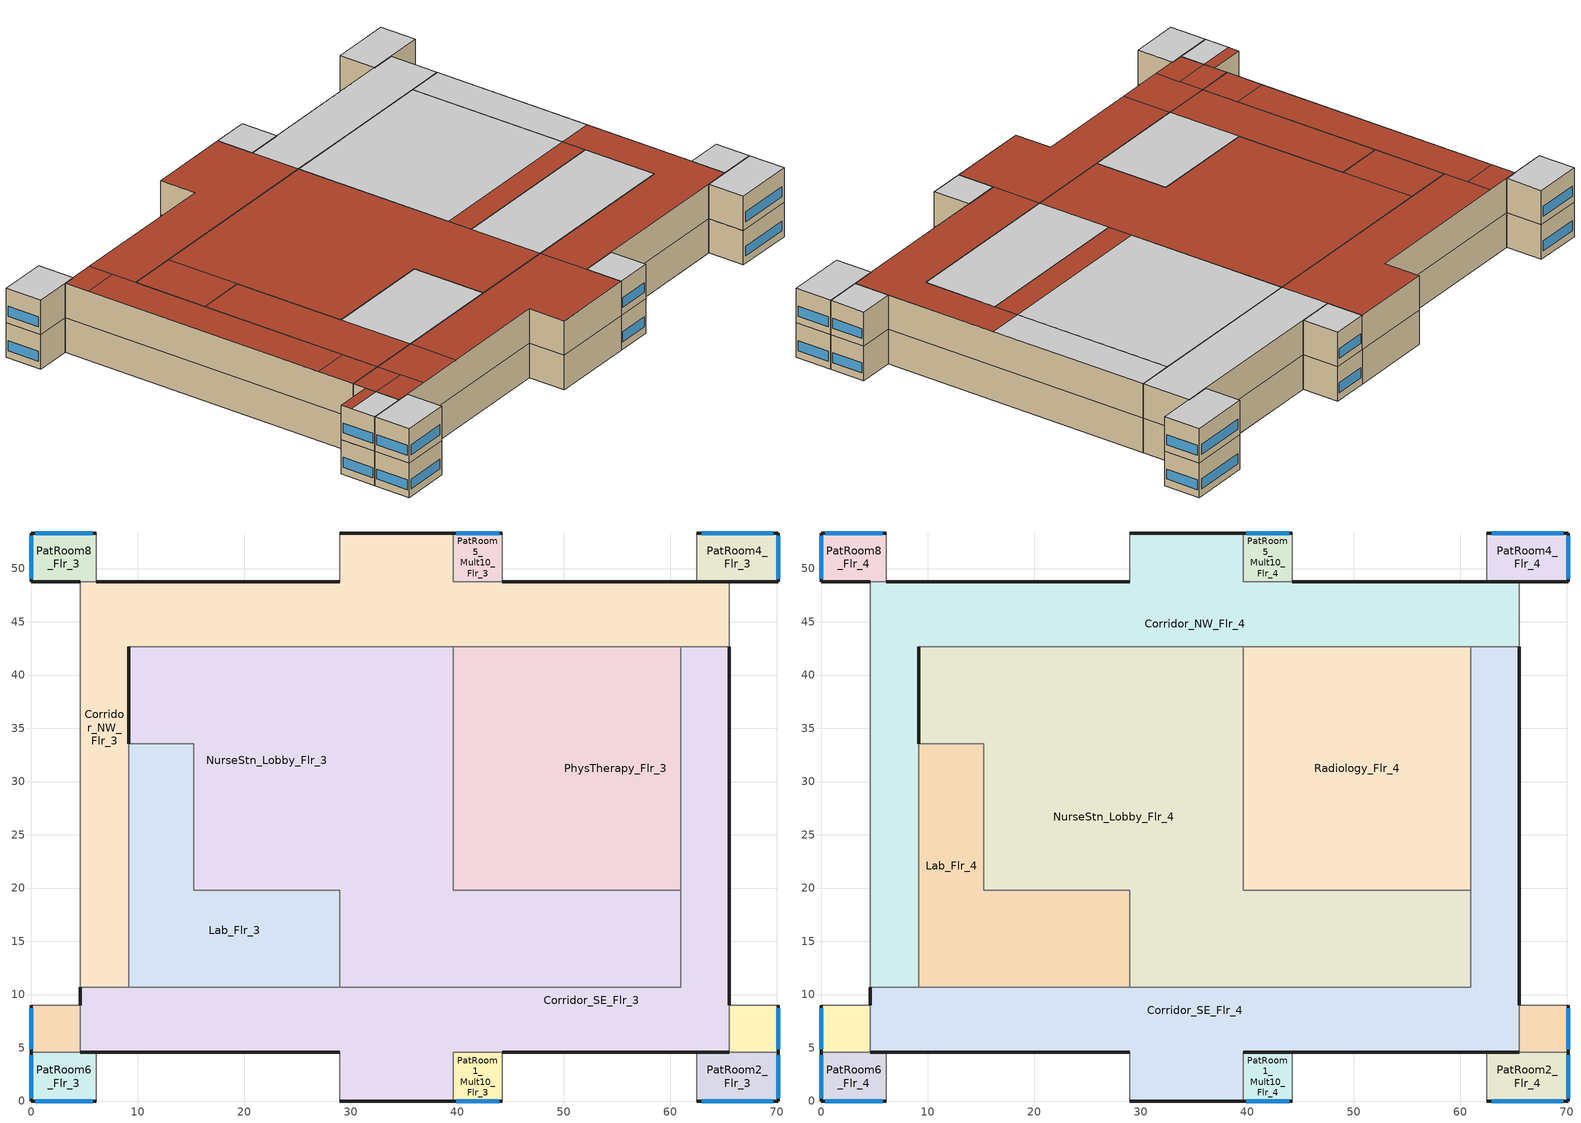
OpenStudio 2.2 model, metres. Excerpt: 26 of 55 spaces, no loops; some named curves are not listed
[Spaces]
PatRoom5_Mult10_Flr_3
 floor adiabatic (Floor Adiabatic construction): 44.2,53.34 44.2,48.77 39.62,48.77 39.62,53.34 z8.54
 wall outside: 44.2,53.34 39.62,53.34 z8.54:12.8
 wall to Corridor_NW_Flr_3: 39.62,53.34 39.62,48.77 z8.54:12.8
 wall adiabatic (Wall Adiabatic construction): 39.62,48.77 44.2,48.77 44.2,53.34 z8.54:12.8
 window: 43.92,53.34 39.9,53.34 z9.45:10.67
Corridor_SE_Flr_3
 floor adiabatic (Floor Adiabatic construction): 39.62,10.67 39.62,0 28.96,0 28.96,4.57 28.96,10.67 z8.54
 floor ground: 65.53,16.76 65.53,4.57 44.2,4.57 39.62,4.57 39.62,10.67 60.96,10.67 60.96,16.76 z8.54; 28.96,10.67 28.96,4.57 6.1,4.57 4.57,4.57 4.57,10.67 z8.54; 65.53,42.67 65.53,41.15 60.96,41.15 60.96,42.67 z8.54; 65.53,41.15 65.53,16.76 60.96,16.76 60.96,41.15 z8.54
 wall outside: 28.96,0 39.62,0 / 65.53,8.99 65.53,42.67 / 6.1,4.57 28.96,4.57 / 4.57,10.67 4.57,8.99 / 44.2,4.57 62.48,4.57 65.53,4.57 z8.54:12.8
 wall adiabatic (Wall Adiabatic construction): 4.57,8.99 4.57,4.57 6.1,4.57 / 65.53,4.57 65.53,8.99 / 39.62,4.57 44.2,4.57 / 28.96,4.57 28.96,0 z8.54:12.8
 wall to Corridor_NW_Flr_3: 65.53,42.67 60.96,42.67 / 9.14,10.67 4.57,10.67 z8.54:12.8
 wall to NurseStn_Lobby_Flr_3: 60.96,19.81 60.96,10.67 28.96,10.67 z8.54:12.8
 wall to PhysTherapy_Flr_3: 60.96,42.67 60.96,19.81 z8.54:12.8
 wall to PatRoom1_Mult10_Flr_3: 39.62,0 39.62,4.57 z8.54:12.8
 wall to Lab_Flr_3: 28.96,10.67 9.14,10.67 z8.54:12.8
PatRoom1_Mult10_Flr_3
 floor adiabatic (Floor Adiabatic construction): 44.2,4.57 44.2,0 39.62,0 39.62,4.57 z8.54
 wall outside: 39.62,0 44.2,0 z8.54:12.8
 wall adiabatic (Wall Adiabatic construction): 44.2,0 44.2,4.57 39.62,4.57 z8.54:12.8
 window: 39.9,0 43.92,0 z9.45:10.67
PatRoom6_Flr_3
 floor adiabatic (Floor Adiabatic construction): 6.1,4.57 6.1,0 0,0 0,4.57 z8.54
 wall outside: 0,4.57 0,0 6.1,0 / 6.1,4.57 4.57,4.57 z8.54:12.8
 wall adiabatic (Wall Adiabatic construction): 4.57,4.57 0,4.57 / 6.1,0 6.1,4.57 z8.54:12.8
 window: 0.37,0 5.73,0 / 0,4.3 0,0.27 z9.45:10.67
PatRoom4_Flr_3
 floor adiabatic (Floor Adiabatic construction): 70.1,53.34 70.1,48.77 65.53,48.77 62.48,48.77 62.48,53.34 z8.54
 wall outside: 65.53,48.77 70.1,48.77 70.1,53.34 62.48,53.34 z8.54:12.8
 wall adiabatic (Wall Adiabatic construction): 62.48,53.34 62.48,48.77 65.53,48.77 z8.54:12.8
 window: 69.65,53.34 62.94,53.34 / 70.1,49.04 70.1,53.07 z9.45:10.67
PatRoom7_Mult10_Flr_3
 floor adiabatic (Floor Adiabatic construction): 4.57,8.99 4.57,4.57 0,4.57 0,8.99 z8.54
 wall outside: 0,8.99 0,4.57 z8.54:12.8
 wall adiabatic (Wall Adiabatic construction): 0,4.57 4.57,4.57 4.57,8.99 0,8.99 z8.54:12.8
 window: 0,8.73 0,4.84 z9.45:10.67
PatRoom2_Flr_3
 floor adiabatic (Floor Adiabatic construction): 70.1,4.57 70.1,0 62.48,0 62.48,4.57 65.53,4.57 z8.54
 wall outside: 62.48,0 70.1,0 70.1,4.57 / 65.53,4.57 62.48,4.57 z8.54:12.8
 wall adiabatic (Wall Adiabatic construction): 62.48,4.57 62.48,0 / 70.1,4.57 65.53,4.57 z8.54:12.8
 window: 70.1,0.27 70.1,4.3 / 62.94,0 69.65,0 z9.45:10.67
Corridor_NW_Flr_3
 floor adiabatic (Floor Adiabatic construction): 65.53,48.77 65.53,47.24 60.96,47.24 60.96,48.77 z8.54
 floor ground: 39.62,53.34 39.62,42.67 28.96,42.67 28.96,53.34 z8.54; 48.77,47.24 48.77,42.67 39.62,42.67 39.62,47.24 z8.54; 28.96,48.77 28.96,42.67 9.14,42.67 9.14,21.34 4.57,21.34 4.57,48.77 z8.54; 60.96,48.77 60.96,42.67 48.77,42.67 48.77,47.24 48.77,48.77 z8.54; 48.77,48.77 48.77,47.24 39.62,47.24 39.62,48.77 z8.54; 65.53,47.24 65.53,42.67 60.96,42.67 60.96,47.24 z8.54; 9.14,21.34 9.14,10.67 4.57,10.67 4.57,21.34 z8.54
 wall outside: 9.14,33.58 9.14,42.67 / 39.62,53.34 28.96,53.34 / 28.96,48.77 6.1,48.77 / 65.53,48.77 62.48,48.77 44.2,48.77 z8.54:12.8
 wall to NurseStn_Lobby_Flr_3: 9.14,42.67 39.62,42.67 z8.54:12.8
 wall adiabatic (Wall Adiabatic construction): 44.2,48.77 39.62,48.77 / 28.96,53.34 28.96,48.77 / 65.53,42.67 65.53,48.77 / 6.1,48.77 4.57,48.77 4.57,10.67 z8.54:12.8
 wall to PhysTherapy_Flr_3: 39.62,42.67 60.96,42.67 z8.54:12.8
 wall to Lab_Flr_3: 9.14,10.67 9.14,33.58 z8.54:12.8
PatRoom8_Flr_3
 floor to IC_PatRoom2_Flr_2: 6.1,53.34 6.1,48.77 0,48.77 0,53.34 z8.54
 wall outside: 6.1,53.34 0,53.34 0,48.77 4.57,48.77 z8.54:12.8
 wall adiabatic (Wall Adiabatic construction): 4.57,48.77 6.1,48.77 6.1,53.34 z8.54:12.8
 window: 5.73,53.34 0.37,53.34 / 0,53.07 0,49.04 z9.45:10.67
Lab_Flr_3
 floor adiabatic (Floor Adiabatic construction): 15.24,33.53 15.24,21.34 9.14,21.34 9.14,33.53 z8.54
 floor ground: 15.24,21.34 15.24,19.81 28.96,19.81 28.96,10.67 9.14,10.67 9.14,21.34 z8.54
 wall to NurseStn_Lobby_Flr_3: 28.96,10.67 28.96,19.81 15.24,19.81 15.24,33.53 9.14,33.53 z8.54:12.8
PhysTherapy_Flr_3
 floor adiabatic (Floor Adiabatic construction): 48.77,42.67 48.77,22.86 39.62,22.86 39.62,42.67 z8.54
 floor ground: 60.96,42.67 60.96,19.81 39.62,19.81 39.62,22.86 48.77,22.86 48.77,42.67 z8.54
 wall to NurseStn_Lobby_Flr_3: 39.62,42.67 39.62,19.81 60.96,19.81 z8.54:12.8
NurseStn_Lobby_Flr_3
 floor adiabatic (Floor Adiabatic construction): 39.62,42.67 39.62,10.67 28.96,10.67 28.96,19.81 28.96,42.67 z8.54
 floor ground: 60.96,19.81 60.96,10.67 39.62,10.67 39.62,19.81 z8.54; 28.96,42.67 28.96,21.34 15.24,21.34 15.24,33.53 9.14,33.53 9.14,42.67 z8.54; 28.96,21.34 28.96,19.81 15.24,19.81 15.24,21.34 z8.54
 wall outside: 9.14,42.67 9.14,33.58 9.14,33.53 z8.54:12.8
PatRoom3_Mult10_Flr_3
 floor adiabatic (Floor Adiabatic construction): 70.1,8.99 70.1,4.57 65.53,4.57 65.53,8.99 z8.54
 wall outside: 70.1,4.57 70.1,8.99 z8.54:12.8
 wall adiabatic (Wall Adiabatic construction): 70.1,8.99 65.53,8.99 65.53,4.57 70.1,4.57 z8.54:12.8
 window: 70.1,4.84 70.1,8.73 z9.45:10.67
Corridor_NW_Flr_4
 floor to Corridor_NW_Flr_3: 39.62,53.34 39.62,48.77 65.53,48.77 65.53,42.67 9.14,42.67 9.14,10.67 4.57,10.67 4.57,48.77 28.96,48.77 28.96,53.34 z12.8
 wall outside: 9.14,33.58 9.14,42.67 / 39.62,53.34 28.96,53.34 / 65.53,48.77 62.48,48.77 44.2,48.77 / 28.96,48.77 6.1,48.77 z12.8:17.07
 wall adiabatic (Wall Adiabatic construction): 65.53,42.67 65.53,48.77 / 44.2,48.77 39.62,48.77 / 6.1,48.77 4.57,48.77 4.57,10.67 / 28.96,53.34 28.96,48.77 z12.8:17.07
 wall to Corridor_SE_Flr_4: 4.57,10.67 9.14,10.67 / 60.96,42.67 65.53,42.67 z12.8:17.07
 wall to NurseStn_Lobby_Flr_4: 9.14,42.67 39.62,42.67 z12.8:17.07
 wall to Lab_Flr_4: 9.14,10.67 9.14,33.58 z12.8:17.07
 wall to Radiology_Flr_4: 39.62,42.67 60.96,42.67 z12.8:17.07
 wall to PatRoom5_Mult10_Flr_4: 39.62,48.77 39.62,53.34 z12.8:17.07
 ceiling adiabatic (Floor Adiabatic construction): 65.53,42.67 65.53,48.77 44.2,48.77 39.62,48.77 39.62,42.67 z17.07
 roof outside: 39.62,42.67 39.62,53.34 28.96,53.34 28.96,48.77 9.14,48.77 9.14,42.67 z17.07; 9.14,10.67 9.14,15.24 4.57,15.24 4.57,10.67 z17.07; 9.14,45.72 9.14,48.77 4.57,48.77 4.57,45.72 z17.07; 9.14,15.24 9.14,45.72 4.57,45.72 4.57,15.24 z17.07
NurseStn_Lobby_Flr_4
 floor to NurseStn_Lobby_Flr_3: 39.62,42.67 39.62,19.81 60.96,19.81 60.96,10.67 28.96,10.67 28.96,19.81 15.24,19.81 15.24,33.53 9.14,33.53 9.14,42.67 z12.8
 wall outside: 9.14,42.67 9.14,33.58 9.14,33.53 z12.8:17.07
 wall to Lab_Flr_4: 9.14,33.53 15.24,33.53 15.24,19.81 28.96,19.81 28.96,10.67 z12.8:17.07
 wall to Radiology_Flr_4: 60.96,19.81 39.62,19.81 39.62,42.67 z12.8:17.07
 wall to Corridor_SE_Flr_4: 28.96,10.67 60.96,10.67 60.96,19.81 z12.8:17.07
 ceiling adiabatic (Floor Adiabatic construction): 60.96,10.67 60.96,19.81 39.62,19.81 39.62,10.67 z17.07
 roof outside: 39.62,10.67 39.62,42.67 15.24,42.67 15.24,19.81 28.96,19.81 28.96,10.67 z17.07; 15.24,33.53 15.24,42.67 9.14,42.67 9.14,33.53 z17.07
PatRoom3_Mult10_Flr_4
 floor to PatRoom3_Mult10_Flr_3: 70.1,8.99 70.1,4.57 65.53,4.57 65.53,8.99 z12.8
 wall outside: 70.1,4.57 70.1,8.99 z12.8:17.07
 wall adiabatic (Wall Adiabatic construction): 70.1,8.99 65.53,8.99 65.53,4.57 70.1,4.57 z12.8:17.07
 window: 70.1,4.84 70.1,8.73 z13.72:14.94
 ceiling adiabatic (Floor Adiabatic construction): 70.1,4.57 70.1,8.99 65.53,8.99 65.53,4.57 z17.07
PatRoom6_Flr_4
 floor to PatRoom6_Flr_3: 6.1,4.57 6.1,0 0,0 0,4.57 z12.8
 wall outside: 0,4.57 0,0 6.1,0 / 6.1,4.57 4.57,4.57 z12.8:17.07
 wall adiabatic (Wall Adiabatic construction): 4.57,4.57 0,4.57 / 6.1,0 6.1,4.57 z12.8:17.07
 window: 0.37,0 5.73,0 / 0,4.3 0,0.27 z13.72:14.94
 ceiling adiabatic (Floor Adiabatic construction): 6.1,0 6.1,4.57 0,4.57 0,0 z17.07
Radiology_Flr_4
 floor to PhysTherapy_Flr_3: 60.96,42.67 60.96,19.81 39.62,19.81 39.62,42.67 z12.8
 wall to Corridor_SE_Flr_4: 60.96,19.81 60.96,42.67 z12.8:17.07
 ceiling adiabatic (Floor Adiabatic construction): 60.96,22.86 60.96,42.67 39.62,42.67 39.62,22.86 z17.07
 roof outside: 60.96,19.81 60.96,22.86 39.62,22.86 39.62,19.81 z17.07
PatRoom5_Mult10_Flr_4
 floor to PatRoom5_Mult10_Flr_3: 44.2,53.34 44.2,48.77 39.62,48.77 39.62,53.34 z12.8
 wall outside: 44.2,53.34 39.62,53.34 z12.8:17.07
 wall adiabatic (Wall Adiabatic construction): 39.62,48.77 44.2,48.77 44.2,53.34 z12.8:17.07
 window: 43.92,53.34 39.9,53.34 z13.72:14.94
 ceiling adiabatic (Floor Adiabatic construction): 44.2,48.77 44.2,53.34 39.62,53.34 39.62,48.77 z17.07
Corridor_SE_Flr_4
 floor to Corridor_SE_Flr_3: 65.53,42.67 65.53,4.57 39.62,4.57 39.62,0 28.96,0 28.96,4.57 4.57,4.57 4.57,10.67 60.96,10.67 60.96,42.67 z12.8
 wall outside: 28.96,0 39.62,0 / 6.1,4.57 28.96,4.57 / 4.57,10.67 4.57,8.99 / 65.53,8.99 65.53,42.67 / 39.62,4.57 44.2,4.57 62.48,4.57 z12.8:17.07
 wall adiabatic (Wall Adiabatic construction): 4.57,8.99 4.57,4.57 6.1,4.57 / 62.48,4.57 65.53,4.57 65.53,8.99 / 28.96,4.57 28.96,0 z12.8:17.07
 wall to PatRoom1_Mult10_Flr_4: 39.62,0 39.62,4.57 z12.8:17.07
 wall to Lab_Flr_4: 28.96,10.67 9.14,10.67 z12.8:17.07
 ceiling adiabatic (Floor Adiabatic construction): 65.53,22.86 65.53,42.67 60.96,42.67 60.96,22.86 z17.07
 roof outside: 65.53,4.57 65.53,22.86 60.96,22.86 60.96,10.67 39.62,10.67 39.62,4.57 z17.07; 39.62,0 39.62,10.67 15.24,10.67 15.24,4.57 28.96,4.57 28.96,0 z17.07; 9.14,4.57 9.14,7.62 4.57,7.62 4.57,4.57 z17.07; 15.24,4.57 15.24,10.67 9.14,10.67 9.14,4.57 z17.07; 9.14,7.62 9.14,10.67 4.57,10.67 4.57,7.62 z17.07
PatRoom8_Flr_4
 floor to PatRoom8_Flr_3: 6.1,53.34 6.1,48.77 0,48.77 0,53.34 z12.8
 wall outside: 6.1,53.34 0,53.34 0,48.77 4.57,48.77 z12.8:17.07
 wall adiabatic (Wall Adiabatic construction): 4.57,48.77 6.1,48.77 6.1,53.34 z12.8:17.07
 window: 0,53.07 0,49.04 / 5.73,53.34 0.37,53.34 z13.72:14.94
 ceiling adiabatic (Floor Adiabatic construction): 6.1,48.77 6.1,53.34 0,53.34 0,48.77 z17.07
PatRoom4_Flr_4
 floor to PatRoom4_Flr_3: 70.1,53.34 70.1,48.77 62.48,48.77 62.48,53.34 z12.8
 wall outside: 65.53,48.77 70.1,48.77 70.1,53.34 62.48,53.34 z12.8:17.07
 wall adiabatic (Wall Adiabatic construction): 62.48,53.34 62.48,48.77 65.53,48.77 z12.8:17.07
 window: 70.1,49.04 70.1,53.07 / 69.65,53.34 62.94,53.34 z13.72:14.94
 ceiling adiabatic (Floor Adiabatic construction): 70.1,48.77 70.1,53.34 62.48,53.34 62.48,48.77 z17.07
PatRoom7_Mult10_Flr_4
 floor to PatRoom7_Mult10_Flr_3: 4.57,8.99 4.57,4.57 0,4.57 0,8.99 z12.8
 wall outside: 0,8.99 0,4.57 z12.8:17.07
 wall adiabatic (Wall Adiabatic construction): 0,4.57 4.57,4.57 4.57,8.99 0,8.99 z12.8:17.07
 window: 0,8.73 0,4.84 z13.72:14.94
 ceiling adiabatic (Floor Adiabatic construction): 4.57,4.57 4.57,7.62 0,7.62 0,4.57 z17.07
 roof outside: 4.57,7.62 4.57,8.99 0,8.99 0,7.62 z17.07
PatRoom1_Mult10_Flr_4
 floor to PatRoom1_Mult10_Flr_3: 44.2,4.57 44.2,0 39.62,0 39.62,4.57 z12.8
 wall outside: 39.62,0 44.2,0 z12.8:17.07
 wall adiabatic (Wall Adiabatic construction): 44.2,0 44.2,4.57 39.62,4.57 z12.8:17.07
 window: 39.9,0 43.92,0 z13.72:14.94
 ceiling adiabatic (Floor Adiabatic construction): 44.2,0 44.2,4.57 39.62,4.57 39.62,0 z17.07
PatRoom2_Flr_4
 floor to PatRoom2_Flr_3: 70.1,4.57 70.1,0 62.48,0 62.48,4.57 z12.8
 wall outside: 62.48,0 70.1,0 70.1,4.57 / 65.53,4.57 62.48,4.57 z12.8:17.07
 wall adiabatic (Wall Adiabatic construction): 70.1,4.57 65.53,4.57 / 62.48,4.57 62.48,0 z12.8:17.07
 window: 62.94,0 69.65,0 / 70.1,0.27 70.1,4.3 z13.72:14.94
 ceiling adiabatic (Floor Adiabatic construction): 70.1,0 70.1,4.57 62.48,4.57 62.48,0 z17.07
Lab_Flr_4
 floor to Lab_Flr_3: 15.24,33.53 15.24,19.81 28.96,19.81 28.96,10.67 9.14,10.67 9.14,33.53 z12.8
 ceiling adiabatic (Floor Adiabatic construction): 28.96,10.67 28.96,19.81 15.24,19.81 15.24,10.67 z17.07
 roof outside: 15.24,10.67 15.24,19.81 15.24,33.53 9.14,33.53 9.14,10.67 z17.07
[ClimateZones]
Climate Zone Institution Name 1=ASHRAE; Climate Zone Document Name 1=ANSI/ASHRAE Standard 169; Climate Zone Document Year 1=2006; Climate Zone Value 1=1A; Climate Zone Institution Name 2=CEC; Climate Zone Document Name 2=California Climate Zone Descriptions; Climate Zone Document Year 2=1995
[Building]
-Hospital-ASHRAE 169-2006-1A created: 2017-11-09 21:50:40 +0000: Default Construction Set=90.1-2013 - Hospital - ASHRAE 169-2006-1A; Standards Number of Stories=6; Standards Number of Above Ground Stories=1; Standards Building Type=Hospital
[Site]
Miami Intl Ap_FL_USA: Latitude {deg}=25.82; Longitude {deg}=-80.3; Time Zone {hr}=-5; Elevation {m}=11; Terrain=City
[Site:WaterMainsTemperature]
Calculation Method=Correlation; Annual Average Outdoor Air Temperature {C}=24.4917; Maximum Difference In Monthly Average Outdoor Air Temperatures {deltaC}=8.7
[SizingPeriod:DesignDay] Barometric Pressure {Pa}=101193; Sky Clearness=0; Rain Indicator=0; Snow Indicator=0; Day of Month=21; Daylight Saving Time Indicator=0; Humidity Indicating Type=Wetbulb; Dry-Bulb Temperature Range Modifier Type=DefaultMultipliers
Name | Maximum Dry-Bulb Temperature {C} | Daily Dry-Bulb Temperature Range {deltaC} | Humidity Indicating Conditions at Maximum Dry-Bulb | Wind Speed {m/s} | Wind Direction {deg} | Month | Day Type | Solar Model Indicator | ASHRAE Taub | ASHRAE Taud
Miami Intl Ap Ann Htg 99.6% Condns DB | 8.7 | 0 | 8.7 | 3.8 | 340 | 1 | WinterDesignDay | ASHRAEClearSky
Miami Intl Ap Ann Clg .4% Condns DB=>MWB | 33.2 | 6.7 | 25.3 | 4.5 | 140 | 7 | SummerDesignDay | ASHRAETau | 0.528 | 1.905
[Site:GroundTemperature:BuildingSurface]
19.527, 19.502, 19.536, 19.598, 20.002, 21.64, 22.225, 22.375, 21.449, 20.121, 19.802, 19.633
[Material:NoMass] Thermal Absorptance=0.9; Solar Absorptance=0.7
Name | Roughness | Thermal Resistance {m2-K/W} | Visible Absorptance
CP02 CARPET PAD | VeryRough | 0.21648 | 0.8
Nonres_Floor_Insulation | MediumSmooth | 2.88292 | 0.7
Typical Insulation R-0.54; Typical Insulation R-0.54 1 | Smooth | 0.0945033 | 0.7
Typical Carpet Pad | Smooth | 0.21648 | 0.8
Typical Insulation R-19.72 | Smooth | 3.4722 | 0.7
Typical Insulation R-0.58; Typical Insulation R-0.58 1 | Smooth | 0.101875 | 0.7
Typical Insulation R-24.52 | Smooth | 4.31889 | 0.7
[Material]
Name | Roughness | Thickness {m} | Conductivity {W/m-K} | Density {kg/m3} | Specific Heat {J/kg-K} | Thermal Absorptance | Solar Absorptance | Visible Absorptance
100mm Normalweight concrete floor | MediumSmooth | 0.1016 | 2.31 | 2322 | 832
G01 13mm gypsum board | Smooth | 0.0127 | 0.16 | 800 | 1090 | 0.9 | 0.7 | 0.5
4 in. Normalweight Concrete Floor | MediumRough | 0.1016 | 2.31 | 2322 | 832 | 0.9 | 0.7 | 0.7
1IN Stucco | Smooth | 0.0253 | 0.6918 | 1858 | 837 | 0.9 | 0.7 | 0.92
8IN CONCRETE HW RefBldg | Rough | 0.2032 | 1.311 | 2240 | 836.8 | 0.9 | 0.7 | 0.7
1/2IN Gypsum | Smooth | 0.0127 | 0.16 | 784.9 | 830 | 0.9 | 0.4 | 0.4
Roof Membrane - Highly Reflective | VeryRough | 0.0095 | 0.16 | 1121.29 | 1460 | 0.75 | 0.45 | 0.7
Metal Roof Surface; F08 Metal surface | Smooth | 0.0008 | 45.28 | 7824 | 500 | 0.9 | 0.7 | 0.7
8 in. Normalweight Concrete Floor | MediumRough | 0.2032 | 2.31 | 2322 | 832 | 0.9 | 0.7 | 0.7
8 in. Concrete Block Basement Wall | MediumRough | 0.2032 | 1.326 | 1842 | 912 | 0.9 | 0.7 | 0.7
G05 25mm wood | MediumSmooth | 0.0254 | 0.15 | 608 | 1630 | 0.9 | 0.5 | 0.5
Std Wood 6inch | MediumSmooth | 0.15 | 0.12 | 540 | 1210 | 0.9 | 0.7 | 0.7
[Construction]
Floor Adiabatic construction: CP02 CARPET PAD, 100mm Normalweight concrete floor, Nonres_Floor_Insulation
Wall Adiabatic construction; Typical Interior Wall: G01 13mm gypsum board, G01 13mm gypsum board
Typical Insulated Exterior Mass Floor R-3.11: Typical Insulation R-0.54, 4 in. Normalweight Concrete Floor, Typical Carpet Pad
Typical Insulated Exterior Mass Wall: 1IN Stucco, 8IN CONCRETE HW RefBldg, Typical Insulation R-19.72, 1/2IN Gypsum
Typical IEAD Roof - Highly Reflective R-20.83: Roof Membrane - Highly Reflective, Typical Insulation R-19.72, Metal Roof Surface
Typical Interior Floor: 100mm Normalweight concrete floor, CP02 CARPET PAD
Typical Interior Ceiling: CP02 CARPET PAD, 100mm Normalweight concrete floor
Typical Insulated Carpeted 8in Slab Floor: 8 in. Normalweight Concrete Floor, Typical Carpet Pad
Typical Insulated Basement Mass Wall: 8 in. Concrete Block Basement Wall
U 0.60 SHGC 0.25 Dbl 2.5mm air: Glass_2175_LayerAvg, Gap_1_W_0_0025, Glass_2022F_LayerAvg
Typical Insulated Metal Door R-1.43: F08 Metal surface, Typical Insulation R-0.58
Typical Overhead Door: Typical Insulation R-0.54 1
U 0.75 SHGC 0.35 Simple Glazing Skylight: U 0.75 SHGC 0.35 Simple Glazing
Typical Interior Window: Clear 3mm
Typical Interior Door; Typical Interior Partition: G05 25mm wood
Typical Insulated Exterior Mass Floor R-3.11 1: Typical Insulation R-0.54 1, 4 in. Normalweight Concrete Floor, Typical Carpet Pad
Typical IEAD Roof - Highly Reflective R-25.64: Roof Membrane - Highly Reflective, Typical Insulation R-24.52, Metal Roof Surface
Typical Insulated Metal Door R-1.43 1: F08 Metal surface, Typical Insulation R-0.58 1
InteriorFurnishings: Std Wood 6inch
[DefaultConstructionSet] Interior Partition Construction=Typical Interior Partition
Name | Default Exterior Surface Constructions | Default Interior Surface Constructions | Default Ground Contact Surface Constructions | Default Exterior SubSurface Constructions | Default Interior SubSurface Constructions
90.1-2013 - Hospital - ASHRAE 169-2006-1A | Default Surface Constructions 1 | Default Surface Constructions 2 | Default Surface Constructions 3 | Default Sub Surface Constructions 1 | Default Sub Surface Constructions 2
90.1-2013 - Hospital - PatRoom - ASHRAE 169-2006-1A | Default Surface Constructions 4 | Default Surface Constructions 5 | Default Surface Constructions 6 | Default Sub Surface Constructions 3 | Default Sub Surface Constructions 4
[DefaultSurfaceConstructions]
Name | Floor Construction | Wall Construction | Roof Ceiling Construction
Default Surface Constructions 1 | Typical Insulated Exterior Mass Floor R-3.11 | Typical Insulated Exterior Mass Wall | Typical IEAD Roof - Highly Reflective R-20.83
Default Surface Constructions 2; Default Surface Constructions 5 | Typical Interior Floor | Typical Interior Wall | Typical Interior Ceiling
Default Surface Constructions 3; Default Surface Constructions 6 | Typical Insulated Carpeted 8in Slab Floor | Typical Insulated Basement Mass Wall
Default Surface Constructions 4 | Typical Insulated Exterior Mass Floor R-3.11 1 | Typical Insulated Exterior Mass Wall | Typical IEAD Roof - Highly Reflective R-25.64
[DefaultSubSurfaceConstructions]
Name | Fixed Window Construction | Operable Window Construction | Door Construction | Overhead Door Construction | Skylight Construction | Tubular Daylight Dome Construction | Tubular Daylight Diffuser Construction
Default Sub Surface Constructions 1 | U 0.60 SHGC 0.25 Dbl 2.5mm air | U 0.60 SHGC 0.25 Dbl 2.5mm air | Typical Insulated Metal Door R-1.43 | Typical Overhead Door | U 0.75 SHGC 0.35 Simple Glazing Skylight | Typical Interior Window | Typical Interior Window
Default Sub Surface Constructions 2; Default Sub Surface Constructions 4 | Typical Interior Window | Typical Interior Window | Typical Interior Door
Default Sub Surface Constructions 3 | U 0.60 SHGC 0.25 Dbl 2.5mm air | U 0.60 SHGC 0.25 Dbl 2.5mm air | Typical Insulated Metal Door R-1.43 1 | Typical Overhead Door | U 0.75 SHGC 0.35 Simple Glazing Skylight | Typical Interior Window | Typical Interior Window
[WindowMaterial:Glazing] Optical Data Type=SpectralAverage; Infrared Transmittance at Normal Incidence=0; Back Side Infrared Hemispherical Emissivity=0.84; Dirt Correction Factor for Solar and Visible Transmittance=1; Solar Diffusing=No
Name | Thickness {m} | Solar Transmittance at Normal Incidence | Front Side Solar Reflectance at Normal Incidence | Back Side Solar Reflectance at Normal Incidence | Visible Transmittance at Normal Incidence | Front Side Visible Reflectance at Normal Incidence | Back Side Visible Reflectance at Normal Incidence | Front Side Infrared Hemispherical Emissivity | Conductivity {W/m-K}
Glass_2175_LayerAvg | 0.0086 | 0.167758 | 0.217606 | 0.437978 | 0.416044 | 0.078729 | 0.10654 | 0.84 | 1
Glass_2022F_LayerAvg | 0.0039 | 0.355897 | 0.394095 | 0.265645 | 0.677694 | 0.042734 | 0.05547 | 0.046 | 1
Clear 3mm | 0.003 | 0.837 | 0.075 | 0.075 | 0.898 | 0.081 | 0.081 | 0.84 | 0.9
[WindowMaterial:Gas]
Gap_1_W_0_0025: Gas Type=Air; Thickness {m}=0.0025
[WindowMaterial:SimpleGlazingSystem]
U 0.75 SHGC 0.35 Simple Glazing: U-Factor {W/m2-K}=4.2587; Solar Heat Gain Coefficient=0.35; Visible Transmittance=0.23
[Space] Part of Total Floor Area=Yes
Name | Space Type | Building Story | Thermal Zone
Corridor_NW_Flr_4 | Hospital Corridor | Building Story 5 | Corridor_NW_Flr_4 ZN
NurseStn_Lobby_Flr_4 | Hospital NurseStn | Building Story 5 | NurseStn_Lobby_Flr_4 ZN
PatRoom5_Mult10_Flr_3 | Hospital PatRoom | Building Story 4 | PatRoom5_Mult10_Flr_3 ZN
PatRoom3_Mult10_Flr_4 | Hospital PatRoom | Building Story 5 | PatRoom3_Mult10_Flr_4 ZN
NurseStn_Lobby_Flr_3 | Hospital NurseStn | Building Story 4 | NurseStn_Lobby_Flr_3 ZN
PatRoom6_Flr_4 | Hospital PatRoom | Building Story 5 | PatRoom6_Flr_4 ZN
Corridor_SE_Flr_3 | Hospital Corridor | Building Story 4 | Corridor_SE_Flr_3 ZN
PatRoom1_Mult10_Flr_3 | Hospital PatRoom | Building Story 4 | PatRoom1_Mult10_Flr_3 ZN
Radiology_Flr_4 | Hospital Radiology | Building Story 5 | Radiology_Flr_4 ZN
PatRoom8_Flr_3 | Hospital PatRoom | Building Story 4 | PatRoom8_Flr_3 ZN
PatRoom5_Mult10_Flr_4 | Hospital PatRoom | Building Story 5 | PatRoom5_Mult10_Flr_4 ZN
PatRoom6_Flr_3 | Hospital PatRoom | Building Story 4 | PatRoom6_Flr_3 ZN
PatRoom4_Flr_3 | Hospital PatRoom | Building Story 4 | PatRoom4_Flr_3 ZN
PatRoom3_Mult10_Flr_3 | Hospital PatRoom | Building Story 4 | PatRoom3_Mult10_Flr_3 ZN
Corridor_SE_Flr_4 | Hospital Corridor | Building Story 5 | Corridor_SE_Flr_4 ZN
PatRoom7_Mult10_Flr_3 | Hospital PatRoom | Building Story 4 | PatRoom7_Mult10_Flr_3 ZN
PatRoom8_Flr_4 | Hospital PatRoom | Building Story 5 | PatRoom8_Flr_4 ZN
PatRoom4_Flr_4 | Hospital PatRoom | Building Story 5 | PatRoom4_Flr_4 ZN
PatRoom2_Flr_3 | Hospital PatRoom | Building Story 4 | PatRoom2_Flr_3 ZN
Corridor_NW_Flr_3 | Hospital Corridor | Building Story 4 | Corridor_NW_Flr_3 ZN
PatRoom7_Mult10_Flr_4 | Hospital PatRoom | Building Story 5 | PatRoom7_Mult10_Flr_4 ZN
PatRoom1_Mult10_Flr_4 | Hospital PatRoom | Building Story 5 | PatRoom1_Mult10_Flr_4 ZN
Lab_Flr_3 | Hospital Lab | Building Story 4 | Lab_Flr_3 ZN
PatRoom2_Flr_4 | Hospital PatRoom | Building Story 5 | PatRoom2_Flr_4 ZN
PhysTherapy_Flr_3 | Hospital PhysTherapy | Building Story 4 | PhysTherapy_Flr_3 ZN
Lab_Flr_4 | Hospital Lab | Building Story 5 | Lab_Flr_4 ZN
[BuildingStory]
Name | Nominal Z Coordinate {m}
Building Story 4 | 8.5366
Building Story 5 | 12.8049
[SpaceType] Standards Building Type=Hospital
Name | Default Schedule Set | Design Specification Outdoor Air Object | Standards Space Type | Default Construction Set
Hospital Corridor | Hospital Corridor Schedule Set | Hospital Corridor Ventilation | Corridor
Hospital Lab | Hospital Lab Schedule Set | Hospital Lab Ventilation | Lab
Hospital NurseStn | Hospital NurseStn Schedule Set | Hospital NurseStn Ventilation | NurseStn
Hospital PatRoom | Hospital PatRoom Schedule Set | Hospital PatRoom Ventilation | PatRoom | 90.1-2013 - Hospital - PatRoom - ASHRAE 169-2006-1A
Hospital PhysTherapy | Hospital PhysTherapy Schedule Set | Hospital PhysTherapy Ventilation | PhysTherapy
Hospital Radiology | Hospital Radiology Schedule Set | Hospital Radiology Ventilation | Radiology
[People:Definition] Number of People Calculation Method=People/Area; Fraction Radiant=0.3
Name | People per Space Floor Area {person/m2}
Hospital Corridor People Definition | 0.0107639
Hospital Lab People Definition; Hospital PatRoom People Definition; Hospital PhysTherapy People Definition; Hospital Radiology People Definition | 0.0538196
Hospital NurseStn People Definition | 0.0143483
[People] Work Efficiency Schedule=Work Efficiency Schedule; Clothing Insulation Schedule=Clothing Schedule; Air Velocity Schedule=Air Velocity Schedule
Name | People Definition | Space or SpaceType
Hospital Corridor People | Hospital Corridor People Definition | Hospital Corridor
Hospital Lab People | Hospital Lab People Definition | Hospital Lab
Hospital NurseStn People | Hospital NurseStn People Definition | Hospital NurseStn
Hospital PatRoom People | Hospital PatRoom People Definition | Hospital PatRoom
Hospital PhysTherapy People | Hospital PhysTherapy People Definition | Hospital PhysTherapy
Hospital Radiology People | Hospital Radiology People Definition | Hospital Radiology
[Lights:Definition] Design Level Calculation Method=Watts/Area; Fraction Radiant=0.7; Fraction Visible=0.2
Name | Watts per Space Floor Area {W/m2}
Hospital Corridor Lights Definition | 10.6563
Hospital Lab Lights Definition | 19.4827
Hospital NurseStn Lights Definition | 8.86946
Hospital PatRoom Lights Definition | 6.67362
Hospital PhysTherapy Lights Definition | 9.79516
Hospital Radiology Lights Definition | 16.2535
[Lights]
Name | Lights Definition | Space or SpaceType
Hospital Corridor Lights | Hospital Corridor Lights Definition | Hospital Corridor
Hospital Lab Lights | Hospital Lab Lights Definition | Hospital Lab
Hospital NurseStn Lights | Hospital NurseStn Lights Definition | Hospital NurseStn
Hospital PatRoom Lights | Hospital PatRoom Lights Definition | Hospital PatRoom
Hospital PhysTherapy Lights | Hospital PhysTherapy Lights Definition | Hospital PhysTherapy
Hospital Radiology Lights | Hospital Radiology Lights Definition | Hospital Radiology
[ElectricEquipment:Definition] Design Level Calculation Method=Watts/Area; Fraction Radiant=0.5
Name | Watts per Space Floor Area {W/m2}
Hospital Lab Elec Equip Definition | 43.0556
Hospital NurseStn Elec Equip Definition | 11.1945
Hospital PatRoom Elec Equip Definition | 21.5278
Hospital PhysTherapy Elec Equip Definition | 16.1459
Hospital Radiology Elec Equip Definition | 107.639
[ElectricEquipment]
Name | Electric Equipment Definition | Space or SpaceType
Hospital Lab Elec Equip | Hospital Lab Elec Equip Definition | Hospital Lab
Hospital NurseStn Elec Equip | Hospital NurseStn Elec Equip Definition | Hospital NurseStn
Hospital PatRoom Elec Equip | Hospital PatRoom Elec Equip Definition | Hospital PatRoom
Hospital PhysTherapy Elec Equip | Hospital PhysTherapy Elec Equip Definition | Hospital PhysTherapy
Hospital Radiology Elec Equip | Hospital Radiology Elec Equip Definition | Hospital Radiology
[DesignSpecification:OutdoorAir] Outdoor Air Method=Sum; Outdoor Air Flow per Person {m3/s-person}=0; Outdoor Air Flow Rate {m3/s}=0; Outdoor Air Flow Air Changes per Hour {1/hr}=0
Name | Outdoor Air Flow per Floor Area {m3/s-m2}
Hospital Corridor Ventilation | 0.0003048
Hospital Lab Ventilation | 0.0011684
Hospital NurseStn Ventilation | 0.000338658
Hospital PatRoom Ventilation | 0.00237128
Hospital PhysTherapy Ventilation; Hospital Radiology Ventilation | 0.000381
[DefaultScheduleSet] People Activity Level Schedule=Hospital ACTIVITY_SCH; Infiltration Schedule=Hospital INFIL_SCH_PNNL
Name | Number of People Schedule | Lighting Schedule | Electric Equipment Schedule
Hospital Corridor Schedule Set | Hospital BLDG_OCC_SCH | Hospital BLDG_LIGHT_CORRIDOR_SCH | Hospital BLDG_EQUIP_SCH
Hospital Lab Schedule Set; Hospital PhysTherapy Schedule Set | Hospital BLDG_OCC_SCH | Hospital BLDG_LIGHT_SCH | Hospital BLDG_EQUIP_SCH
Hospital NurseStn Schedule Set | Hospital BLDG_OCC_SCH | Hospital BLDG_LIGHT_NURSEFLR234_SCH | Hospital BLDG_EQUIP_SCH
Hospital PatRoom Schedule Set | Hospital BLDG_OCC_EXTD_SCH | Hospital BLDG_LIGHT_SCH | Hospital BLDG_EQUIP_EXTD_SCH
Hospital Radiology Schedule Set | Hospital BLDG_OCC_SCH | Hospital BLDG_LIGHT_RADIOLOGY_SCH | Hospital BLDG_EQUIP_SCH
[ThermostatSetpoint:DualSetpoint] Heating Setpoint Temperature Schedule=Hospital HTGSETP_SCH; Cooling Setpoint Temperature Schedule=Hospital CLGSETP_SCH
Hospital Corridor Thermostat 4; Hospital Corridor Thermostat 5; Hospital Corridor Thermostat 6; Hospital Corridor Thermostat 7; Hospital Lab Thermostat 1; Hospital Lab Thermostat 2; Hospital NurseStn Thermostat 1; Hospital NurseStn Thermostat 2; Hospital PatRoom Thermostat 1; Hospital PatRoom Thermostat 2; Hospital PatRoom Thermostat 3; Hospital PatRoom Thermostat 4; Hospital PatRoom Thermostat 5; Hospital PatRoom Thermostat 6; Hospital PatRoom Thermostat 7; Hospital PatRoom Thermostat 8; Hospital PatRoom Thermostat 9; Hospital PatRoom Thermostat 10; Hospital PatRoom Thermostat 11; Hospital PatRoom Thermostat 12; Hospital PatRoom Thermostat 13; Hospital PatRoom Thermostat 14; Hospital PatRoom Thermostat 15; Hospital PatRoom Thermostat 16; Hospital PhysTherapy Thermostat 1; Hospital Radiology Thermostat 1
[SpaceInfiltration:DesignFlowRate] Schedule=Hospital INFIL_SCH_PNNL; Design Flow Rate Calculation Method=Flow/ExteriorArea; Constant Term Coefficient=0; Temperature Term Coefficient=0; Velocity Term Coefficient=0.224; Velocity Squared Term Coefficient=0
Name | Space or SpaceType | Flow per Exterior Surface Area {m3/s-m2}
Corridor_NW_Flr_3 Infiltration | Corridor_NW_Flr_3 | 0.000569573
Corridor_NW_Flr_4 Infiltration | Corridor_NW_Flr_4 | 0.00022806
Corridor_SE_Flr_3 Infiltration | Corridor_SE_Flr_3 | 0.000569573
Corridor_SE_Flr_4 Infiltration | Corridor_SE_Flr_4 | 0.000257041
NurseStn_Lobby_Flr_3 Infiltration | NurseStn_Lobby_Flr_3 | 0.000569573
NurseStn_Lobby_Flr_4 Infiltration | NurseStn_Lobby_Flr_4 | 2.96505e-05
PatRoom1_Mult10_Flr_3 Infiltration | PatRoom1_Mult10_Flr_3 | 0.000569573
PatRoom1_Mult10_Flr_4 Infiltration | PatRoom1_Mult10_Flr_4 | 0.000569573
PatRoom2_Flr_3 Infiltration | PatRoom2_Flr_3 | 0.000569573
PatRoom2_Flr_4 Infiltration | PatRoom2_Flr_4 | 0.000569573
PatRoom3_Mult10_Flr_3 Infiltration | PatRoom3_Mult10_Flr_3 | 0.000569573
PatRoom3_Mult10_Flr_4 Infiltration | PatRoom3_Mult10_Flr_4 | 0.000569573
PatRoom4_Flr_3 Infiltration | PatRoom4_Flr_3 | 0.000569573
PatRoom4_Flr_4 Infiltration | PatRoom4_Flr_4 | 0.000569573
PatRoom5_Mult10_Flr_3 Infiltration | PatRoom5_Mult10_Flr_3 | 0.000569573
PatRoom5_Mult10_Flr_4 Infiltration | PatRoom5_Mult10_Flr_4 | 0.000569573
PatRoom6_Flr_3 Infiltration | PatRoom6_Flr_3 | 0.000569573
PatRoom6_Flr_4 Infiltration | PatRoom6_Flr_4 | 0.000569573
PatRoom7_Mult10_Flr_3 Infiltration | PatRoom7_Mult10_Flr_3 | 0.000569573
PatRoom7_Mult10_Flr_4 Infiltration | PatRoom7_Mult10_Flr_4 | 0.000427605
PatRoom8_Flr_3 Infiltration | PatRoom8_Flr_3 | 0.000569573
PatRoom8_Flr_4 Infiltration | PatRoom8_Flr_4 | 0.000569573
[InternalMass:Definition]
Internal Mass Definition 1: Construction=InteriorFurnishings; Design Level Calculation Method=SurfaceArea/Area; Surface Area per Space Floor Area=2
[InternalMass] Internal Mass Definition=Internal Mass Definition 1
Name | Space or SpaceType
PatRoom1_Mult10_Flr_3 Mass | PatRoom1_Mult10_Flr_3
PatRoom2_Flr_3 Mass | PatRoom2_Flr_3
PatRoom3_Mult10_Flr_3 Mass | PatRoom3_Mult10_Flr_3
PatRoom4_Flr_3 Mass | PatRoom4_Flr_3
PatRoom5_Mult10_Flr_3 Mass | PatRoom5_Mult10_Flr_3
PatRoom6_Flr_3 Mass | PatRoom6_Flr_3
PatRoom7_Mult10_Flr_3 Mass | PatRoom7_Mult10_Flr_3
PatRoom8_Flr_3 Mass | PatRoom8_Flr_3
PatRoom1_Mult10_Flr_4 Mass | PatRoom1_Mult10_Flr_4
PatRoom2_Flr_4 Mass | PatRoom2_Flr_4
PatRoom3_Mult10_Flr_4 Mass | PatRoom3_Mult10_Flr_4
PatRoom4_Flr_4 Mass | PatRoom4_Flr_4
PatRoom5_Mult10_Flr_4 Mass | PatRoom5_Mult10_Flr_4
PatRoom6_Flr_4 Mass | PatRoom6_Flr_4
PatRoom7_Mult10_Flr_4 Mass | PatRoom7_Mult10_Flr_4
PatRoom8_Flr_4 Mass | PatRoom8_Flr_4
PhysTherapy_Flr_3 Mass | PhysTherapy_Flr_3
NurseStn_Lobby_Flr_3 Mass | NurseStn_Lobby_Flr_3
Corridor_SE_Flr_3 Mass | Corridor_SE_Flr_3
Corridor_NW_Flr_3 Mass | Corridor_NW_Flr_3
Radiology_Flr_4 Mass | Radiology_Flr_4
NurseStn_Lobby_Flr_4 Mass | NurseStn_Lobby_Flr_4
Corridor_SE_Flr_4 Mass | Corridor_SE_Flr_4
Corridor_NW_Flr_4 Mass | Corridor_NW_Flr_4
Lab_Flr_3 Mass | Lab_Flr_3
Lab_Flr_4 Mass | Lab_Flr_4
[ThermalZone] Use Ideal Air Loads=No
Name | Thermostat | Humidistat | Multiplier
Corridor_NW_Flr_3 ZN | Hospital Corridor Thermostat 4
Corridor_NW_Flr_4 ZN | Hospital Corridor Thermostat 5
Corridor_SE_Flr_3 ZN | Hospital Corridor Thermostat 6
Corridor_SE_Flr_4 ZN | Hospital Corridor Thermostat 7
Lab_Flr_3 ZN | Hospital Lab Thermostat 1 | Zone Control Humidistat 5
Lab_Flr_4 ZN | Hospital Lab Thermostat 2
NurseStn_Lobby_Flr_3 ZN | Hospital NurseStn Thermostat 1
NurseStn_Lobby_Flr_4 ZN | Hospital NurseStn Thermostat 2
PatRoom1_Mult10_Flr_3 ZN | Hospital PatRoom Thermostat 1 |  | 10
PatRoom1_Mult10_Flr_4 ZN | Hospital PatRoom Thermostat 2 |  | 10
PatRoom2_Flr_3 ZN | Hospital PatRoom Thermostat 3
PatRoom2_Flr_4 ZN | Hospital PatRoom Thermostat 4
PatRoom3_Mult10_Flr_3 ZN | Hospital PatRoom Thermostat 5 |  | 10
PatRoom3_Mult10_Flr_4 ZN | Hospital PatRoom Thermostat 6 |  | 10
PatRoom4_Flr_3 ZN | Hospital PatRoom Thermostat 7
PatRoom4_Flr_4 ZN | Hospital PatRoom Thermostat 8
PatRoom5_Mult10_Flr_3 ZN | Hospital PatRoom Thermostat 9 |  | 10
PatRoom5_Mult10_Flr_4 ZN | Hospital PatRoom Thermostat 10 | Zone Control Humidistat 4 | 10
PatRoom6_Flr_3 ZN | Hospital PatRoom Thermostat 11
PatRoom6_Flr_4 ZN | Hospital PatRoom Thermostat 12
PatRoom7_Mult10_Flr_3 ZN | Hospital PatRoom Thermostat 13 |  | 10
PatRoom7_Mult10_Flr_4 ZN | Hospital PatRoom Thermostat 14 |  | 10
PatRoom8_Flr_3 ZN | Hospital PatRoom Thermostat 15
PatRoom8_Flr_4 ZN | Hospital PatRoom Thermostat 16
PhysTherapy_Flr_3 ZN | Hospital PhysTherapy Thermostat 1
Radiology_Flr_4 ZN | Hospital Radiology Thermostat 1
[Refrigeration:Compressor] Rated Return Gas Temperature {C}=18.3; Rated Subcooling {deltaC}=0
Name | Refrigeration Compressor Power Curve | Refrigeration Compressor Capacity Curve
Refrigeration Compressor 1 | Refrigeration Compressor Power Curve | Refrigeration Compressor Capacity Curve
Refrigeration Compressor 2 | Refrigeration Compressor Power Curve 1 | Refrigeration Compressor Capacity Curve 1
[ZoneControl:Humidistat] Humidifying Relative Humidity Setpoint Schedule=Hospital MinRelHumSetSch; Dehumidifying Relative Humidity Setpoint Schedule=Hospital MaxRelHumSetSch
Zone Control Humidistat 4; Zone Control Humidistat 5
[Exterior:Lights:Definition]
Name | Design Level {W}
NonDimming Exterior Lights Def | 13088
Fuel equipment 1 Def | 162963
Fuel equipment 2 Def | 501
[Exterior:Lights]
Name | Exterior Lights Definition | Schedule | Control Option
NonDimming Exterior Lights Def | NonDimming Exterior Lights Def | Hospital Exterior_Lgt_ALWAYS_ON | AstronomicalClock
Fuel equipment 1 | Fuel equipment 1 Def | Hospital BLDG_ELEVATORS | ScheduleNameOnly
Fuel equipment 2 | Fuel equipment 2 Def | Hospital ELEV_LIGHT_FAN_SCH_ADD_DF | ScheduleNameOnly
[Schedule:Ruleset]
Name | Default Day Schedule | Summer Design Day Schedule | Winter Design Day Schedule
Clothing Schedule | Clothing Schedule Default Winter Clothes
Air Velocity Schedule | Air Velocity Schedule Default
Work Efficiency Schedule | Work Efficiency Schedule Default
Hospital BLDG_OCC_SCH | Hospital BLDG_OCC_SCH Default | Hospital BLDG_OCC_SCH Summer Design Day | Hospital BLDG_OCC_SCH Winter Design Day
Hospital ACTIVITY_SCH | Hospital ACTIVITY_SCH Default | Hospital ACTIVITY_SCH Summer Design Day | Hospital ACTIVITY_SCH Winter Design Day
Hospital BLDG_EQUIP_SCH | Hospital BLDG_EQUIP_SCH Default | Hospital BLDG_EQUIP_SCH Summer Design Day | Hospital BLDG_EQUIP_SCH Winter Design Day
Hospital INFIL_SCH_PNNL | Hospital INFIL_SCH_PNNL Default | Hospital INFIL_SCH_PNNL Summer Design Day | Hospital INFIL_SCH_PNNL Winter Design Day
Hospital HTGSETP_SCH | Hospital HTGSETP_SCH Default | Hospital HTGSETP_SCH Summer Design Day | Hospital HTGSETP_SCH Winter Design Day
Hospital CLGSETP_SCH | Hospital CLGSETP_SCH Default | Hospital CLGSETP_SCH Summer Design Day | Hospital CLGSETP_SCH Winter Design Day
Hospital BLDG_LIGHT_CORRIDOR_SCH | Hospital BLDG_LIGHT_CORRIDOR_SCH Default | Hospital BLDG_LIGHT_CORRIDOR_SCH Summer Design Day | Hospital BLDG_LIGHT_CORRIDOR_SCH Winter Design Day
Hospital BLDG_LIGHT_SCH | Hospital BLDG_LIGHT_SCH Default | Hospital BLDG_LIGHT_SCH Summer Design Day | Hospital BLDG_LIGHT_SCH Winter Design Day
Hospital BLDG_EQUIP_EXTD_SCH | Hospital BLDG_EQUIP_EXTD_SCH Default | Hospital BLDG_EQUIP_EXTD_SCH Summer Design Day | Hospital BLDG_EQUIP_EXTD_SCH Winter Design Day
Hospital BLDG_OCC_EXTD_SCH | Hospital BLDG_OCC_EXTD_SCH Default | Hospital BLDG_OCC_EXTD_SCH Summer Design Day | Hospital BLDG_OCC_EXTD_SCH Winter Design Day
Hospital BLDG_LIGHT_NURSEFLR234_SCH | Hospital BLDG_LIGHT_NURSEFLR234_SCH Default | Hospital BLDG_LIGHT_NURSEFLR234_SCH Summer Design Day | Hospital BLDG_LIGHT_NURSEFLR234_SCH Winter Design Day
Hospital BLDG_LIGHT_RADIOLOGY_SCH | Hospital BLDG_LIGHT_RADIOLOGY_SCH Default | Hospital BLDG_LIGHT_RADIOLOGY_SCH Summer Design Day | Hospital BLDG_LIGHT_RADIOLOGY_SCH Winter Design Day
Hospital MinRelHumSetSch | Hospital MinRelHumSetSch Default | Hospital MinRelHumSetSch Summer Design Day | Hospital MinRelHumSetSch Winter Design Day
Hospital MaxRelHumSetSch | Hospital MaxRelHumSetSch Default | Hospital MaxRelHumSetSch Summer Design Day | Hospital MaxRelHumSetSch Winter Design Day
Hospital Exterior_Lgt_ALWAYS_ON | Hospital Exterior_Lgt_ALWAYS_ON Default | Hospital Exterior_Lgt_ALWAYS_ON Summer Design Day | Hospital Exterior_Lgt_ALWAYS_ON Winter Design Day
Hospital BLDG_ELEVATORS | Hospital BLDG_ELEVATORS Default | Hospital BLDG_ELEVATORS Summer Design Day | Hospital BLDG_ELEVATORS Winter Design Day
Hospital ELEV_LIGHT_FAN_SCH_ADD_DF | Hospital ELEV_LIGHT_FAN_SCH_ADD_DF Default | Hospital ELEV_LIGHT_FAN_SCH_ADD_DF Summer Design Day | Hospital ELEV_LIGHT_FAN_SCH_ADD_DF Winter Design Day
[Schedule:Day]
Clothing Schedule Default Winter Clothes; Hospital BLDG_OCC_SCH Summer Design Day; Hospital BLDG_EQUIP_SCH Summer Design Day; Hospital BLDG_LIGHT_CORRIDOR_SCH Summer Design Day; Hospital BLDG_LIGHT_SCH Summer Design Day; Hospital BLDG_EQUIP_EXTD_SCH Summer Design Day; Hospital BLDG_OCC_EXTD_SCH Summer Design Day; Hospital BLDG_LIGHT_NURSEFLR234_SCH Summer Design Day; Hospital BLDG_LIGHT_RADIOLOGY_SCH Summer Design Day; Hospital Exterior_Lgt_ALWAYS_ON Default; Hospital Exterior_Lgt_ALWAYS_ON Winter Design Day; Hospital Exterior_Lgt_ALWAYS_ON Summer Design Day; Hospital BLDG_ELEVATORS Summer Design Day; Hospital ELEV_LIGHT_FAN_SCH_ADD_DF Summer Design Day: 24, 0, 1
Clothing Schedule Summer Clothes: 24, 0, 0.5
Air Velocity Schedule Default; Hospital BLDG_ELEVATORS Winter Design Day; Hospital ELEV_LIGHT_FAN_SCH_ADD_DF Winter Design Day: 24, 0, 0.2
Work Efficiency Schedule Default; Hospital BLDG_OCC_SCH Winter Design Day; Hospital BLDG_EQUIP_SCH Winter Design Day; Hospital BLDG_LIGHT_CORRIDOR_SCH Winter Design Day; Hospital BLDG_LIGHT_SCH Winter Design Day; Hospital BLDG_EQUIP_EXTD_SCH Winter Design Day; Hospital BLDG_OCC_EXTD_SCH Winter Design Day; Hospital BLDG_LIGHT_NURSEFLR234_SCH Winter Design Day; Hospital BLDG_LIGHT_RADIOLOGY_SCH Winter Design Day: 24, 0, 0
Hospital BLDG_OCC_SCH Default: 8, 0, 0, 16, 0, 0.05, 24, 0, 0
Hospital BLDG_OCC_SCH Sat Day: 7, 0, 0, 8, 0, 0.1, 9, 0, 0.3, 17, 0, 0.4, 19, 0, 0.1, 24, 0, 0
Hospital BLDG_OCC_SCH Wkdy Day: 7, 0, 0, 8, 0, 0.1, 9, 0, 0.5, 17, 0, 0.8, 18, 0, 0.5, 20, 0, 0.3, 22, 0, 0.2, 24, 0, 0
Hospital ACTIVITY_SCH Default; Hospital ACTIVITY_SCH Winter Design Day; Hospital ACTIVITY_SCH Summer Design Day: 24, 0, 120
Hospital BLDG_EQUIP_SCH Default: 8, 0, 0.3, 16, 0, 0.4, 24, 0, 0.3
Hospital BLDG_EQUIP_SCH Sat Day; Hospital BLDG_EQUIP_EXTD_SCH Sat Day: 7, 0, 0.4, 8, 0, 0.5, 18, 0, 0.65, 24, 0, 0.4
Hospital BLDG_EQUIP_SCH Wkdy Day; Hospital BLDG_EQUIP_EXTD_SCH Wkdy Day: 7, 0, 0.4, 8, 0, 0.7, 16, 0, 0.9, 23, 0, 0.6, 24, 0, 0.4
Hospital INFIL_SCH_PNNL Default; Hospital INFIL_SCH_PNNL Winter Design Day; Hospital INFIL_SCH_PNNL Summer Design Day; Hospital INFIL_SCH_PNNL Default|WntrDsn|SmrDsn|Sat|Wkdy Day: 24, 0, 0.25
Hospital HTGSETP_SCH Default; Hospital HTGSETP_SCH Winter Design Day; Hospital HTGSETP_SCH Summer Design Day: 24, 0, 21
Hospital CLGSETP_SCH Default; Hospital CLGSETP_SCH Winter Design Day; Hospital CLGSETP_SCH Summer Design Day: 24, 0, 24
Hospital BLDG_LIGHT_CORRIDOR_SCH Default; Hospital BLDG_LIGHT_NURSEFLR234_SCH Default: 8, 0, 0.5, 16, 0, 0.7, 24, 0, 0.5
Hospital BLDG_LIGHT_CORRIDOR_SCH Sat Day; Hospital BLDG_LIGHT_NURSEFLR234_SCH Sat Day: 8, 0, 0.5, 18, 0, 0.8, 24, 0, 0.5
Hospital BLDG_LIGHT_CORRIDOR_SCH Wkdy Day; Hospital BLDG_LIGHT_NURSEFLR234_SCH Wkdy Day: 8, 0, 0.5, 16, 0, 0.9, 24, 0, 0.5
Hospital BLDG_LIGHT_SCH Default; Hospital BLDG_LIGHT_RADIOLOGY_SCH Default: 8, 0, 0.05, 16, 0, 0.1, 24, 0, 0.05
Hospital BLDG_LIGHT_SCH Sat Day; Hospital BLDG_LIGHT_RADIOLOGY_SCH Sat Day: 7, 0, 0.1, 8, 0, 0.2, 18, 0, 0.4, 24, 0, 0.1
Hospital BLDG_LIGHT_SCH Wkdy Day; Hospital BLDG_LIGHT_RADIOLOGY_SCH Wkdy Day: 7, 0, 0.1, 8, 0, 0.5, 16, 0, 0.9, 23, 0, 0.3, 24, 0, 0.1
Hospital BLDG_EQUIP_EXTD_SCH Default; Hospital BLDG_OCC_EXTD_SCH Default: 8, 0, 0.4, 16, 0, 0.6, 24, 0, 0.4
Hospital BLDG_OCC_EXTD_SCH Sat Day: 7, 0, 0.4, 8, 0, 0.5, 17, 0, 0.6, 19, 0, 0.5, 24, 0, 0.4
Hospital BLDG_OCC_EXTD_SCH Wkdy Day: 7, 0, 0.4, 8, 0, 0.5, 9, 0, 0.6, 17, 0, 0.8, 18, 0, 0.6, 20, 0, 0.5, 24, 0, 0.4
Hospital MinRelHumSetSch Default; Hospital MinRelHumSetSch Winter Design Day; Hospital MinRelHumSetSch Summer Design Day: 24, 0, 40
Hospital MaxRelHumSetSch Default; Hospital MaxRelHumSetSch Winter Design Day; Hospital MaxRelHumSetSch Summer Design Day: 24, 0, 60
Hospital BLDG_ELEVATORS Default; Hospital ELEV_LIGHT_FAN_SCH_ADD_DF Default: 8, 0, 0.2, 16, 0, 0.4, 24, 0, 0.2
Hospital BLDG_ELEVATORS Sat Day; Hospital ELEV_LIGHT_FAN_SCH_ADD_DF Sat Day: 7, 0, 0.2, 8, 0, 0.4, 9, 0, 0.46, 12, 0, 0.7, 17, 0, 0.51, 18, 0, 0.25, 24, 0, 0.2
Hospital BLDG_ELEVATORS Wkdy Day: 7, 0, 0.2, 8, 0, 0.5, 9, 0, 0.75, 12, 0, 1, 13, 0, 0.75, 18, 0, 1, 21, 0, 0.52, 22, 0, 0.28, 24, 0, 0.2
Hospital ELEV_LIGHT_FAN_SCH_ADD_DF Wkdy Day: 7, 0, 0.2, 8, 0, 0.5, 18, 0, 1, 21, 0, 0.52, 22, 0, 0.28, 24, 0, 0.2
[Schedule:Rule] Date Specification Type=DateRange; Start Day=1
Name | Schedule Ruleset | Rule Order | Day Schedule | Start Month | End Month | End Day | Apply Saturday | Apply Monday | Apply Tuesday | Apply Wednesday | Apply Thursday | Apply Friday
Schedule Rule 1 | Clothing Schedule | 0 | Clothing Schedule Summer Clothes | 5 | 9 | 30
Schedule Rule 2 | Hospital BLDG_OCC_SCH | 1 | Hospital BLDG_OCC_SCH Sat Day | 1 | 12 | 31 | Yes
Schedule Rule 3 | Hospital BLDG_OCC_SCH | 0 | Hospital BLDG_OCC_SCH Wkdy Day | 1 | 12 | 31 |  | Yes | Yes | Yes | Yes | Yes
Schedule Rule 6 | Hospital BLDG_EQUIP_SCH | 1 | Hospital BLDG_EQUIP_SCH Sat Day | 1 | 12 | 31 | Yes
Schedule Rule 7 | Hospital BLDG_EQUIP_SCH | 0 | Hospital BLDG_EQUIP_SCH Wkdy Day | 1 | 12 | 31 |  | Yes | Yes | Yes | Yes | Yes
Schedule Rule 8 | Hospital INFIL_SCH_PNNL | 0 | Hospital INFIL_SCH_PNNL Default|WntrDsn|SmrDsn|Sat|Wkdy Day | 1 | 12 | 31 | Yes | Yes | Yes | Yes | Yes | Yes
Schedule Rule 9 | Hospital BLDG_LIGHT_CORRIDOR_SCH | 1 | Hospital BLDG_LIGHT_CORRIDOR_SCH Sat Day | 1 | 12 | 31 | Yes
Schedule Rule 10 | Hospital BLDG_LIGHT_CORRIDOR_SCH | 0 | Hospital BLDG_LIGHT_CORRIDOR_SCH Wkdy Day | 1 | 12 | 31 |  | Yes | Yes | Yes | Yes | Yes
Schedule Rule 11 | Hospital BLDG_LIGHT_SCH | 1 | Hospital BLDG_LIGHT_SCH Sat Day | 1 | 12 | 31 | Yes
Schedule Rule 12 | Hospital BLDG_LIGHT_SCH | 0 | Hospital BLDG_LIGHT_SCH Wkdy Day | 1 | 12 | 31 |  | Yes | Yes | Yes | Yes | Yes
Schedule Rule 13 | Hospital BLDG_EQUIP_EXTD_SCH | 1 | Hospital BLDG_EQUIP_EXTD_SCH Sat Day | 1 | 12 | 31 | Yes
Schedule Rule 14 | Hospital BLDG_EQUIP_EXTD_SCH | 0 | Hospital BLDG_EQUIP_EXTD_SCH Wkdy Day | 1 | 12 | 31 |  | Yes | Yes | Yes | Yes | Yes
Schedule Rule 15 | Hospital BLDG_OCC_EXTD_SCH | 1 | Hospital BLDG_OCC_EXTD_SCH Sat Day | 1 | 12 | 31 | Yes
Schedule Rule 16 | Hospital BLDG_OCC_EXTD_SCH | 0 | Hospital BLDG_OCC_EXTD_SCH Wkdy Day | 1 | 12 | 31 |  | Yes | Yes | Yes | Yes | Yes
Schedule Rule 23 | Hospital BLDG_LIGHT_NURSEFLR234_SCH | 1 | Hospital BLDG_LIGHT_NURSEFLR234_SCH Sat Day | 1 | 12 | 31 | Yes
Schedule Rule 24 | Hospital BLDG_LIGHT_NURSEFLR234_SCH | 0 | Hospital BLDG_LIGHT_NURSEFLR234_SCH Wkdy Day | 1 | 12 | 31 |  | Yes | Yes | Yes | Yes | Yes
Schedule Rule 27 | Hospital BLDG_LIGHT_RADIOLOGY_SCH | 1 | Hospital BLDG_LIGHT_RADIOLOGY_SCH Sat Day | 1 | 12 | 31 | Yes
Schedule Rule 28 | Hospital BLDG_LIGHT_RADIOLOGY_SCH | 0 | Hospital BLDG_LIGHT_RADIOLOGY_SCH Wkdy Day | 1 | 12 | 31 |  | Yes | Yes | Yes | Yes | Yes
Schedule Rule 35 | Hospital BLDG_ELEVATORS | 1 | Hospital BLDG_ELEVATORS Sat Day | 1 | 12 | 31 | Yes
Schedule Rule 36 | Hospital BLDG_ELEVATORS | 0 | Hospital BLDG_ELEVATORS Wkdy Day | 1 | 12 | 31 |  | Yes | Yes | Yes | Yes | Yes
Schedule Rule 37 | Hospital ELEV_LIGHT_FAN_SCH_ADD_DF | 1 | Hospital ELEV_LIGHT_FAN_SCH_ADD_DF Sat Day | 1 | 12 | 31 | Yes
Schedule Rule 38 | Hospital ELEV_LIGHT_FAN_SCH_ADD_DF | 0 | Hospital ELEV_LIGHT_FAN_SCH_ADD_DF Wkdy Day | 1 | 12 | 31 |  | Yes | Yes | Yes | Yes | Yes
